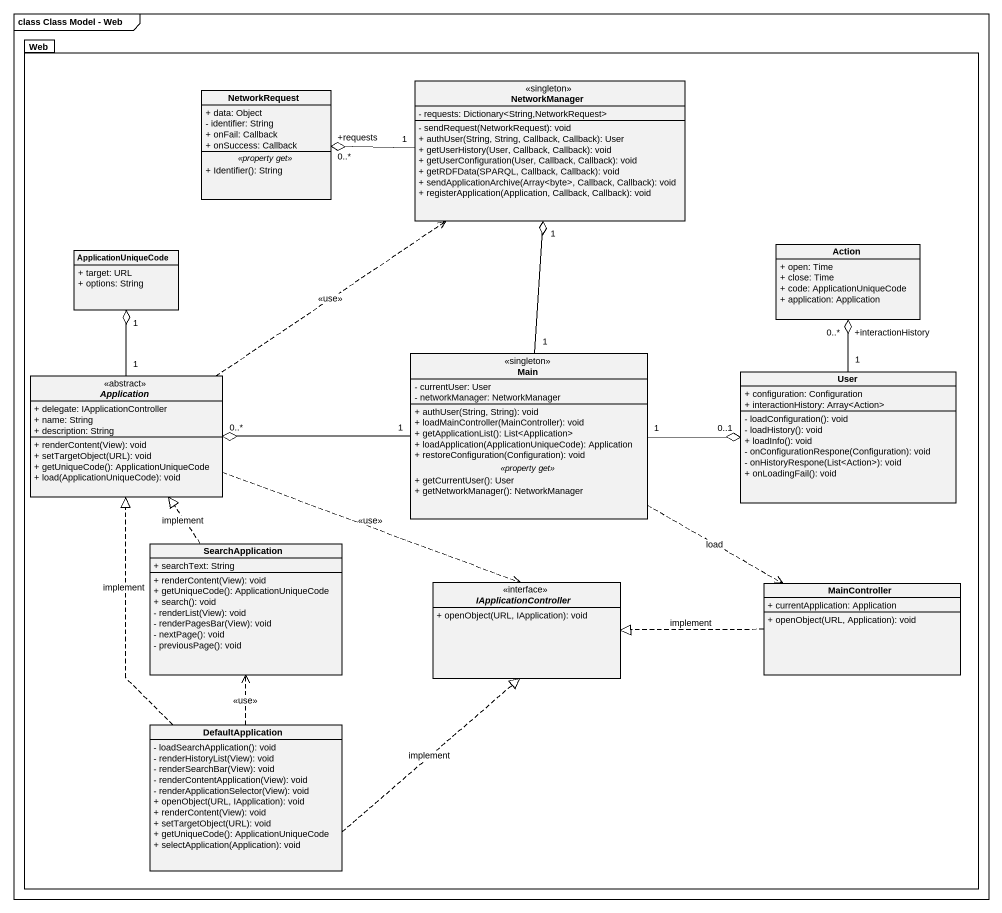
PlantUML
@startuml
mainframe class Class Model - Web
hide circle
hide empty members
skinparam classAttributeIconSize 0
package Web {
  class NetworkRequest {
    + data: Object
    - identifier: String
    + onFail: Callback
    + onSuccess: Callback
    .. <<property get>> ..
    + Identifier(): String
  }
  class NetworkManager <<singleton>> {
    - requests: Dictionary<String,NetworkRequest>
    - sendRequest(NetworkRequest): void
    + authUser(String, String, Callback, Callback): User
    + getUserHistory(User, Callback, Callback): void
    + getUserConfiguration(User, Callback, Callback): void
    + getRDFData(SPARQL, Callback, Callback): void
    + sendApplicationArchive(Array<byte>, Callback, Callback): void
    + registerApplication(Application, Callback, Callback): void
  }
  class "Action" as Action_ {
    + open: Time
    + close: Time
    + code: ApplicationUniqueCode
    + application: Application
  }
  class ApplicationUniqueCode {
    + target: URL
    + options: String
  }
  class Main <<singleton>> {
    - currentUser: User
    - networkManager: NetworkManager
    --
    + authUser(String, String): void
    + loadMainController(MainController): void
    + getApplicationList(): List<Application>
    + loadApplication(ApplicationUniqueCode): Application
    + restoreConfiguration(Configuration): void
    .. <<property get>> ..
    + getCurrentUser(): User
    + getNetworkManager(): NetworkManager
  }
  interface Application <<abstract>> {
    + delegate: IApplicationController
    + name: String
    + description: String
    + renderContent(View): void
    + setTargetObject(URL): void
    + getUniqueCode(): ApplicationUniqueCode
    + load(ApplicationUniqueCode): void
  }
  class User {
    + configuration: Configuration
    + interactionHistory: Array<Action>
    - loadConfiguration(): void
    - loadHistory(): void
    + loadInfo(): void
    - onConfigurationRespone(Configuration): void
    - onHistoryRespone(List<Action>): void
    + onLoadingFail(): void
  }
  class SearchApplication {
    + searchText: String
    + renderContent(View): void
    + getUniqueCode(): ApplicationUniqueCode
    + search(): void
    - renderList(View): void
    - renderPagesBar(View): void
    - nextPage(): void
    - previousPage(): void
  }
  interface IApplicationController <<interface>> {
    + openObject(URL, IApplication): void
  }
  class MainController {
    + currentApplication: Application
    + openObject(URL, Application): void
  }
  class DefaultApplication {
    - loadSearchApplication(): void
    - renderHistoryList(View): void
    - renderSearchBar(View): void
    - renderContentApplication(View): void
    - renderApplicationSelector(View): void
    + openObject(URL, IApplication): void
    + renderContent(View): void
    + setTargetObject(URL): void
    + getUniqueCode(): ApplicationUniqueCode
    + selectApplication(Application): void
  }
}
NetworkManager "1" -left-o "+requests\n0..*" NetworkRequest
Main "1" -up-o "1" NetworkManager
Main "1" -left-o "0..*" Application
Main "1" -right-o "0..1" User
Main .right.> MainController : load
Application .up.> NetworkManager : <<use>>
Application "1" -up-o "1" ApplicationUniqueCode
Application .right.> IApplicationController : <<use>>
User "1" -up-o "+interactionHistory\n0..*" Action_
SearchApplication .up.|> Application : implement
MainController .left.|> IApplicationController : implement
DefaultApplication .up.|> Application : implement
DefaultApplication .up.> SearchApplication : <<use>>
DefaultApplication .right.|> IApplicationController : implement
@enduml
